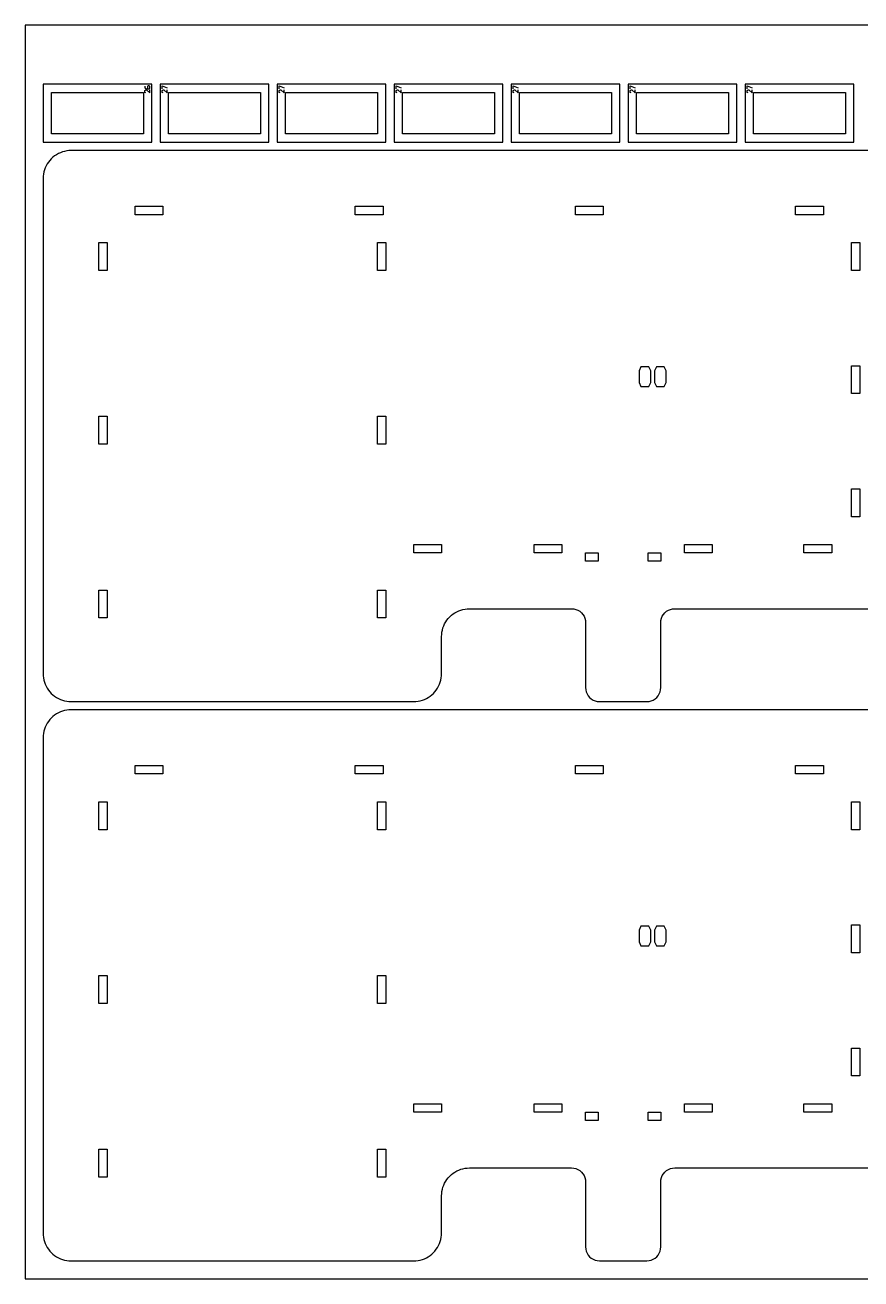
# Model space of a CAD drawing. Header units: millimetres. Extents: x 0 to 600, y 0 to 450.
# Drawn here: x 0 to 300.1, y 0 to 450 of the extents above; entities that cross this region are included whole.
import ezdxf

# ---------------------------------------------------------------- set-up
doc = ezdxf.new("R2010")
doc.units = ezdxf.units.MM
for name, color, linetype in [('CUT', 1, 'Continuous'), ('ENGRAVE', 5, 'Continuous'), ('SHEET', 8, 'Continuous')]:
    doc.layers.add(name, color=color, linetype=linetype)

msp = doc.modelspace()

# ---------------------------------------------------------------- linework, layer by layer
at = {"layer": 'CUT'}
for p, q in [((6.5, 428.83), (6.5, 407.96)), ((45.51, 428.83), (6.5, 428.83)), ((45.51, 407.96), (45.51, 428.83)), ((48.51, 428.83), (48.51, 407.96)), ((87.51, 428.83), (48.51, 428.83)), ((87.51, 407.96), (87.51, 428.83)), ((90.51, 428.83), (90.51, 407.96)), ((129.52, 428.83), (90.51, 428.83)), ((129.52, 407.96), (129.52, 428.83)), ((132.52, 428.83), (132.52, 407.96)), ((171.53, 428.83), (132.52, 428.83)), ((171.53, 407.96), (171.53, 428.83)), ((174.53, 428.83), (174.53, 407.96)), ((213.54, 428.83), (174.53, 428.83)), ((213.54, 407.96), (213.54, 428.83)), ((216.54, 428.83), (216.54, 407.96)), ((255.54, 428.83), (216.54, 428.83)), ((255.54, 407.96), (255.54, 428.83)), ((258.54, 428.83), (258.54, 407.96)), ((297.55, 428.83), (258.54, 428.83)), ((297.55, 407.96), (297.55, 428.83)), ((9.5, 410.96), (9.5, 425.83)), ((9.5, 425.83), (42.51, 425.83)), ((42.51, 425.83), (42.51, 410.96)), ((51.51, 410.96), (51.51, 425.83)), ((51.51, 425.83), (84.51, 425.83)), ((84.51, 425.83), (84.51, 410.96)), ((93.52, 410.96), (93.52, 425.83)), ((93.52, 425.83), (126.52, 425.83)), ((126.52, 425.83), (126.52, 410.96)), ((135.52, 410.96), (135.52, 425.83)), ((135.52, 425.83), (168.53, 425.83)), ((168.53, 425.83), (168.53, 410.96)), ((177.53, 410.96), (177.53, 425.83)), ((177.53, 425.83), (210.54, 425.83)), ((210.54, 425.83), (210.54, 410.96)), ((219.54, 410.96), (219.54, 425.83)), ((219.54, 425.83), (252.54, 425.83)), ((252.54, 425.83), (252.54, 410.96)), ((261.54, 410.96), (261.54, 425.83)), ((261.54, 425.83), (294.55, 425.83)), ((294.55, 425.83), (294.55, 410.96)), ((42.51, 410.96), (9.5, 410.96)), ((84.51, 410.96), (51.51, 410.96)), ((126.52, 410.96), (93.52, 410.96)), ((168.53, 410.96), (135.52, 410.96)), ((210.54, 410.96), (177.53, 410.96)), ((252.54, 410.96), (219.54, 410.96)), ((294.55, 410.96), (261.54, 410.96)), ((6.5, 407.96), (45.51, 407.96)), ((48.51, 407.96), (87.51, 407.96)), ((90.51, 407.96), (129.52, 407.96)), ((132.52, 407.96), (171.53, 407.96)), ((174.53, 407.96), (213.54, 407.96)), ((216.54, 407.96), (255.54, 407.96)), ((258.54, 407.96), (297.55, 407.96)), ((8.41, 400.83), (7.97, 400.18)), ((8.9, 401.45), (8.41, 400.83)), ((9.43, 402.03), (8.9, 401.45)), ((10.01, 402.56), (9.43, 402.03)), ((10.62, 403.05), (10.01, 402.56)), ((11.28, 403.48), (10.62, 403.05)), ((11.96, 403.87), (11.28, 403.48)), ((12.67, 404.19), (11.96, 403.87)), ((13.41, 404.47), (12.67, 404.19)), ((14.17, 404.68), (13.41, 404.47)), ((14.94, 404.83), (14.17, 404.68)), ((15.72, 404.93), (14.94, 404.83)), ((16.5, 404.96), (15.72, 404.93)), ((309.68, 404.96), (16.5, 404.96)), ((6.62, 396.52), (6.53, 395.74)), ((6.78, 397.29), (6.62, 396.52)), ((6.99, 398.05), (6.78, 397.29)), ((7.26, 398.78), (6.99, 398.05)), ((7.59, 399.5), (7.26, 398.78)), ((7.97, 400.18), (7.59, 399.5)), ((6.53, 395.74), (6.5, 394.95)), ((6.5, 394.95), (6.5, 217.23)), ((39.51, 381.95), (39.51, 384.95)), ((39.51, 384.95), (49.51, 384.95)), ((49.51, 384.95), (49.51, 381.95)), ((118.56, 381.95), (118.56, 384.95)), ((118.56, 384.95), (128.56, 384.95)), ((128.56, 384.95), (128.56, 381.95)), ((197.62, 381.95), (197.62, 384.95)), ((197.62, 384.95), (207.62, 384.95)), ((207.62, 384.95), (207.62, 381.95)), ((276.67, 381.95), (276.67, 384.95)), ((276.67, 384.95), (286.67, 384.95)), ((286.67, 384.95), (286.67, 381.95)), ((49.51, 381.95), (39.51, 381.95)), ((128.56, 381.95), (118.56, 381.95)), ((207.62, 381.95), (197.62, 381.95)), ((286.67, 381.95), (276.67, 381.95)), ((26.5, 361.95), (26.5, 371.95)), ((26.5, 371.95), (29.5, 371.95)), ((29.5, 371.95), (29.5, 361.95)), ((126.56, 361.95), (126.56, 371.95)), ((126.56, 371.95), (129.56, 371.95)), ((129.56, 371.95), (129.56, 361.95)), ((296.67, 361.95), (296.67, 371.95)), ((296.67, 371.95), (299.67, 371.95)), ((299.67, 371.95), (299.67, 361.95)), ((29.5, 361.95), (26.5, 361.95)), ((129.56, 361.95), (126.56, 361.95)), ((299.67, 361.95), (296.67, 361.95)), ((296.67, 317.75), (296.67, 327.76)), ((296.67, 327.76), (299.67, 327.76)), ((299.67, 327.76), (299.67, 317.75)), ((299.67, 317.75), (296.67, 317.75)), ((26.5, 299.59), (26.5, 309.59)), ((26.5, 309.59), (29.5, 309.59)), ((29.5, 309.59), (29.5, 299.59)), ((126.56, 299.59), (126.56, 309.59)), ((126.56, 309.59), (129.56, 309.59)), ((129.56, 309.59), (129.56, 299.59)), ((29.5, 299.59), (26.5, 299.59)), ((129.56, 299.59), (126.56, 299.59)), ((296.67, 273.56), (296.67, 283.56)), ((296.67, 283.56), (299.67, 283.56)), ((299.67, 283.56), (299.67, 273.56)), ((299.67, 273.56), (296.67, 273.56)), ((139.56, 260.56), (139.56, 263.56)), ((139.56, 263.56), (149.56, 263.56)), ((149.56, 263.56), (149.56, 260.56)), ((182.77, 260.56), (182.77, 263.56)), ((182.77, 263.56), (192.77, 263.56)), ((192.77, 263.56), (192.77, 260.56)), ((236.72, 260.56), (236.72, 263.56)), ((236.72, 263.56), (246.72, 263.56)), ((246.72, 263.56), (246.72, 260.56)), ((279.67, 260.56), (279.67, 263.56)), ((279.67, 263.56), (289.67, 263.56)), ((289.67, 263.56), (289.67, 260.56)), ((149.56, 260.56), (139.56, 260.56)), ((192.77, 260.56), (182.77, 260.56)), ((201.24, 257.56), (201.24, 260.56)), ((201.24, 260.56), (205.77, 260.56)), ((205.77, 257.56), (201.24, 257.56)), ((205.77, 260.56), (205.77, 257.56)), ((223.72, 257.56), (223.72, 260.56)), ((223.72, 260.56), (228.25, 260.56)), ((228.25, 257.56), (223.72, 257.56)), ((228.25, 260.56), (228.25, 257.56)), ((246.72, 260.56), (236.72, 260.56)), ((289.67, 260.56), (279.67, 260.56)), ((26.5, 237.23), (26.5, 247.24)), ((26.5, 247.24), (29.5, 247.24)), ((29.5, 247.24), (29.5, 237.23)), ((126.56, 237.23), (126.56, 247.24)), ((126.56, 247.24), (129.56, 247.24)), ((129.56, 247.24), (129.56, 237.23)), ((153.07, 238.16), (153.68, 238.64)), ((153.68, 238.64), (154.34, 239.08)), ((154.34, 239.08), (155.02, 239.46)), ((155.02, 239.46), (155.74, 239.79)), ((155.74, 239.79), (156.47, 240.07)), ((156.47, 240.07), (157.23, 240.28)), ((157.23, 240.28), (158, 240.43)), ((158, 240.43), (158.78, 240.52)), ((158.78, 240.52), (159.56, 240.55)), ((159.56, 240.55), (196.24, 240.55)), ((196.24, 240.55), (197.02, 240.49)), ((197.02, 240.49), (197.78, 240.31)), ((197.78, 240.31), (198.51, 240.01)), ((198.51, 240.01), (199.18, 239.6)), ((199.18, 239.6), (199.77, 239.09)), ((199.77, 239.09), (200.28, 238.49)), ((229.21, 238.49), (229.72, 239.09)), ((229.72, 239.09), (230.32, 239.6)), ((230.32, 239.6), (230.98, 240.01)), ((230.98, 240.01), (231.71, 240.31)), ((231.71, 240.31), (232.47, 240.49)), ((232.47, 240.49), (233.25, 240.55)), ((233.25, 240.55), (309.68, 240.55)), ((29.5, 237.23), (26.5, 237.23)), ((129.56, 237.23), (126.56, 237.23)), ((150.05, 233.64), (150.32, 234.38)), ((150.32, 234.38), (150.65, 235.09)), ((150.65, 235.09), (151.04, 235.78)), ((151.04, 235.78), (151.47, 236.43)), ((151.47, 236.43), (151.96, 237.05)), ((151.96, 237.05), (152.49, 237.63)), ((152.49, 237.63), (153.07, 238.16)), ((200.28, 238.49), (200.69, 237.82)), ((200.69, 237.82), (200.99, 237.1)), ((200.99, 237.1), (201.18, 236.34)), ((201.18, 236.34), (201.24, 235.55)), ((201.24, 235.55), (201.24, 212.23)), ((228.25, 235.55), (228.32, 236.34)), ((228.25, 212.23), (228.25, 235.55)), ((228.32, 236.34), (228.5, 237.1)), ((228.5, 237.1), (228.8, 237.82)), ((228.8, 237.82), (229.21, 238.49)), ((149.56, 230.55), (149.59, 231.34)), ((149.56, 217.23), (149.56, 230.55)), ((149.59, 231.34), (149.68, 232.12)), ((149.68, 232.12), (149.84, 232.89)), ((149.84, 232.89), (150.05, 233.64)), ((6.5, 217.23), (6.53, 216.45)), ((6.53, 216.45), (6.62, 215.67)), ((149.44, 215.67), (149.53, 216.45)), ((149.53, 216.45), (149.56, 217.23)), ((6.62, 215.67), (6.78, 214.89)), ((6.78, 214.89), (6.99, 214.14)), ((6.99, 214.14), (7.26, 213.4)), ((7.26, 213.4), (7.59, 212.69)), ((7.59, 212.69), (7.97, 212)), ((7.97, 212), (8.41, 211.35)), ((147.65, 211.35), (148.09, 212)), ((148.09, 212), (148.47, 212.69)), ((148.47, 212.69), (148.8, 213.4)), ((148.8, 213.4), (149.07, 214.14)), ((149.07, 214.14), (149.29, 214.89)), ((149.29, 214.89), (149.44, 215.67)), ((201.24, 212.23), (201.3, 211.45)), ((228.19, 211.45), (228.25, 212.23)), ((8.41, 211.35), (8.9, 210.73)), ((8.9, 210.73), (9.43, 210.16)), ((9.43, 210.16), (10.01, 209.62)), ((10.01, 209.62), (10.62, 209.14)), ((10.62, 209.14), (11.28, 208.7)), ((11.28, 208.7), (11.96, 208.32)), ((11.96, 208.32), (12.67, 207.99)), ((12.67, 207.99), (13.41, 207.72)), ((13.41, 207.72), (14.17, 207.5)), ((14.17, 207.5), (14.94, 207.35)), ((14.94, 207.35), (15.72, 207.26)), ((15.72, 207.26), (16.5, 207.23)), ((16.5, 207.23), (139.56, 207.23)), ((139.56, 207.23), (140.34, 207.23)), ((140.34, 207.23), (141.12, 207.35)), ((141.12, 207.35), (141.89, 207.5)), ((141.89, 207.5), (142.65, 207.72)), ((142.65, 207.72), (143.39, 207.99)), ((143.39, 207.99), (144.1, 208.32)), ((144.1, 208.32), (144.79, 208.7)), ((144.79, 208.7), (145.44, 209.14)), ((145.44, 209.14), (146.06, 209.62)), ((146.06, 209.62), (146.63, 210.16)), ((146.63, 210.16), (147.16, 210.73)), ((147.16, 210.73), (147.65, 211.35)), ((201.3, 211.45), (201.48, 210.68)), ((201.48, 210.68), (201.78, 209.96)), ((201.78, 209.96), (202.19, 209.29)), ((202.19, 209.29), (202.7, 208.69)), ((202.7, 208.69), (203.3, 208.18)), ((203.3, 208.18), (203.97, 207.77)), ((203.97, 207.77), (204.69, 207.47)), ((204.69, 207.47), (205.46, 207.29)), ((205.46, 207.29), (206.24, 207.23)), ((206.24, 207.23), (223.25, 207.23)), ((223.25, 207.23), (224.04, 207.29)), ((224.04, 207.29), (224.8, 207.47)), ((224.8, 207.47), (225.52, 207.77)), ((225.52, 207.77), (226.19, 208.18)), ((226.19, 208.18), (226.79, 208.69)), ((226.79, 208.69), (227.3, 209.29)), ((227.3, 209.29), (227.71, 209.96)), ((227.71, 209.96), (228.01, 210.68)), ((228.01, 210.68), (228.19, 211.45)), ((11.28, 202.75), (10.62, 202.32)), ((11.96, 203.14), (11.28, 202.75)), ((12.67, 203.47), (11.96, 203.14)), ((13.41, 203.74), (12.67, 203.47)), ((14.17, 203.95), (13.41, 203.74)), ((14.94, 204.11), (14.17, 203.95)), ((15.72, 204.2), (14.94, 204.11)), ((16.5, 204.23), (15.72, 204.2)), ((309.68, 204.23), (16.5, 204.23)), ((7.26, 198.05), (6.99, 197.32)), ((7.59, 198.77), (7.26, 198.05)), ((7.97, 199.45), (7.59, 198.77)), ((8.41, 200.11), (7.97, 199.45)), ((8.9, 200.72), (8.41, 200.11)), ((9.43, 201.3), (8.9, 200.72)), ((10.01, 201.83), (9.43, 201.3)), ((10.62, 202.32), (10.01, 201.83)), ((6.53, 195.01), (6.5, 194.23)), ((6.5, 194.23), (6.5, 16.5)), ((6.62, 195.79), (6.53, 195.01)), ((6.78, 196.56), (6.62, 195.79)), ((6.99, 197.32), (6.78, 196.56)), ((39.51, 181.22), (39.51, 184.22)), ((39.51, 184.22), (49.51, 184.22)), ((49.51, 181.22), (39.51, 181.22)), ((49.51, 184.22), (49.51, 181.22)), ((118.56, 181.22), (118.56, 184.22)), ((118.56, 184.22), (128.56, 184.22)), ((128.56, 181.22), (118.56, 181.22)), ((128.56, 184.22), (128.56, 181.22)), ((197.62, 181.22), (197.62, 184.22)), ((197.62, 184.22), (207.62, 184.22)), ((207.62, 181.22), (197.62, 181.22)), ((207.62, 184.22), (207.62, 181.22)), ((276.67, 181.22), (276.67, 184.22)), ((276.67, 184.22), (286.67, 184.22)), ((286.67, 181.22), (276.67, 181.22)), ((286.67, 184.22), (286.67, 181.22)), ((26.5, 161.22), (26.5, 171.22)), ((26.5, 171.22), (29.5, 171.22)), ((29.5, 171.22), (29.5, 161.22)), ((126.56, 161.22), (126.56, 171.22)), ((126.56, 171.22), (129.56, 171.22)), ((129.56, 171.22), (129.56, 161.22)), ((296.67, 161.22), (296.67, 171.22)), ((296.67, 171.22), (299.67, 171.22)), ((299.67, 171.22), (299.67, 161.22)), ((29.5, 161.22), (26.5, 161.22)), ((129.56, 161.22), (126.56, 161.22)), ((299.67, 161.22), (296.67, 161.22)), ((296.67, 117.03), (296.67, 127.03)), ((296.67, 127.03), (299.67, 127.03)), ((299.67, 127.03), (299.67, 117.03)), ((299.67, 117.03), (296.67, 117.03)), ((26.5, 98.86), (26.5, 108.86)), ((26.5, 108.86), (29.5, 108.86)), ((29.5, 108.86), (29.5, 98.86)), ((126.56, 98.86), (126.56, 108.86)), ((126.56, 108.86), (129.56, 108.86)), ((129.56, 108.86), (129.56, 98.86)), ((29.5, 98.86), (26.5, 98.86)), ((129.56, 98.86), (126.56, 98.86)), ((296.67, 72.83), (296.67, 82.84)), ((296.67, 82.84), (299.67, 82.84)), ((299.67, 82.84), (299.67, 72.83)), ((299.67, 72.83), (296.67, 72.83)), ((139.56, 59.83), (139.56, 62.83)), ((139.56, 62.83), (149.56, 62.83)), ((149.56, 59.83), (139.56, 59.83)), ((149.56, 62.83), (149.56, 59.83)), ((182.77, 59.83), (182.77, 62.83)), ((182.77, 62.83), (192.77, 62.83)), ((192.77, 59.83), (182.77, 59.83)), ((192.77, 62.83), (192.77, 59.83)), ((201.24, 56.83), (201.24, 59.83)), ((201.24, 59.83), (205.77, 59.83)), ((205.77, 59.83), (205.77, 56.83)), ((223.72, 56.83), (223.72, 59.83)), ((223.72, 59.83), (228.25, 59.83)), ((228.25, 59.83), (228.25, 56.83)), ((236.72, 59.83), (236.72, 62.83)), ((236.72, 62.83), (246.72, 62.83)), ((246.72, 59.83), (236.72, 59.83)), ((246.72, 62.83), (246.72, 59.83)), ((279.67, 59.83), (279.67, 62.83)), ((279.67, 62.83), (289.67, 62.83)), ((289.67, 59.83), (279.67, 59.83)), ((289.67, 62.83), (289.67, 59.83)), ((205.77, 56.83), (201.24, 56.83)), ((228.25, 56.83), (223.72, 56.83)), ((26.5, 36.51), (26.5, 46.51)), ((26.5, 46.51), (29.5, 46.51)), ((29.5, 46.51), (29.5, 36.51)), ((126.56, 36.51), (126.56, 46.51)), ((126.56, 46.51), (129.56, 46.51)), ((129.56, 46.51), (129.56, 36.51)), ((29.5, 36.51), (26.5, 36.51)), ((129.56, 36.51), (126.56, 36.51)), ((151.47, 35.7), (151.96, 36.32)), ((151.96, 36.32), (152.49, 36.9)), ((152.49, 36.9), (153.07, 37.43)), ((153.07, 37.43), (153.68, 37.92)), ((153.68, 37.92), (154.34, 38.35)), ((154.34, 38.35), (155.02, 38.74)), ((155.02, 38.74), (155.74, 39.07)), ((155.74, 39.07), (156.47, 39.34)), ((156.47, 39.34), (157.23, 39.55)), ((157.23, 39.55), (158, 39.7)), ((158, 39.7), (158.78, 39.8)), ((158.78, 39.8), (159.56, 39.83)), ((159.56, 39.83), (196.24, 39.83)), ((196.24, 39.83), (197.02, 39.77)), ((197.02, 39.77), (197.78, 39.58)), ((197.78, 39.58), (198.51, 39.28)), ((198.51, 39.28), (199.18, 38.87)), ((199.18, 38.87), (199.77, 38.36)), ((199.77, 38.36), (200.28, 37.77)), ((200.28, 37.77), (200.69, 37.1)), ((200.69, 37.1), (200.99, 36.37)), ((200.99, 36.37), (201.18, 35.61)), ((228.32, 35.61), (228.5, 36.37)), ((228.5, 36.37), (228.8, 37.1)), ((228.8, 37.1), (229.21, 37.77)), ((229.21, 37.77), (229.72, 38.36)), ((229.72, 38.36), (230.32, 38.87)), ((230.32, 38.87), (230.98, 39.28)), ((230.98, 39.28), (231.71, 39.58)), ((231.71, 39.58), (232.47, 39.77)), ((232.47, 39.77), (233.25, 39.83)), ((233.25, 39.83), (309.68, 39.83)), ((149.68, 31.39), (149.84, 32.16)), ((149.84, 32.16), (150.05, 32.92)), ((150.05, 32.92), (150.32, 33.65)), ((150.32, 33.65), (150.65, 34.37)), ((150.65, 34.37), (151.04, 35.05)), ((151.04, 35.05), (151.47, 35.7)), ((201.18, 35.61), (201.24, 34.83)), ((201.24, 34.83), (201.24, 11.5)), ((228.25, 34.83), (228.32, 35.61)), ((228.25, 11.5), (228.25, 34.83)), ((149.56, 29.82), (149.59, 30.61)), ((149.56, 16.5), (149.56, 29.82)), ((149.59, 30.61), (149.68, 31.39)), ((6.5, 16.5), (6.53, 15.72)), ((6.53, 15.72), (6.62, 14.94)), ((6.62, 14.94), (6.78, 14.17)), ((6.78, 14.17), (6.99, 13.41)), ((149.07, 13.41), (149.29, 14.17)), ((149.29, 14.17), (149.44, 14.94)), ((149.44, 14.94), (149.53, 15.72)), ((149.53, 15.72), (149.56, 16.5)), ((6.99, 13.41), (7.26, 12.67)), ((7.26, 12.67), (7.59, 11.96)), ((7.59, 11.96), (7.97, 11.28)), ((7.97, 11.28), (8.41, 10.62)), ((8.41, 10.62), (8.9, 10.01)), ((8.9, 10.01), (9.43, 9.43)), ((9.43, 9.43), (10.01, 8.9)), ((146.06, 8.9), (146.63, 9.43)), ((146.63, 9.43), (147.16, 10.01)), ((147.16, 10.01), (147.65, 10.62)), ((147.65, 10.62), (148.09, 11.28)), ((148.09, 11.28), (148.47, 11.96)), ((148.47, 11.96), (148.8, 12.67)), ((148.8, 12.67), (149.07, 13.41)), ((201.24, 11.5), (201.3, 10.72)), ((201.3, 10.72), (201.48, 9.96)), ((201.48, 9.96), (201.78, 9.23)), ((201.78, 9.23), (202.19, 8.56)), ((227.3, 8.56), (227.71, 9.23)), ((227.71, 9.23), (228.01, 9.96)), ((228.01, 9.96), (228.19, 10.72)), ((228.19, 10.72), (228.25, 11.5)), ((10.01, 8.9), (10.62, 8.41)), ((10.62, 8.41), (11.28, 7.97)), ((11.28, 7.97), (11.96, 7.59)), ((11.96, 7.59), (12.67, 7.26)), ((12.67, 7.26), (13.41, 6.99)), ((13.41, 6.99), (14.17, 6.78)), ((14.17, 6.78), (14.94, 6.62)), ((14.94, 6.62), (15.72, 6.53)), ((15.72, 6.53), (16.5, 6.5)), ((16.5, 6.5), (139.56, 6.5)), ((139.56, 6.5), (140.34, 6.5)), ((140.34, 6.5), (141.12, 6.62)), ((141.12, 6.62), (141.89, 6.78)), ((141.89, 6.78), (142.65, 6.99)), ((142.65, 6.99), (143.39, 7.26)), ((143.39, 7.26), (144.1, 7.59)), ((144.1, 7.59), (144.79, 7.97)), ((144.79, 7.97), (145.44, 8.41)), ((145.44, 8.41), (146.06, 8.9)), ((202.19, 8.56), (202.7, 7.96)), ((202.7, 7.96), (203.3, 7.45)), ((203.3, 7.45), (203.97, 7.04)), ((203.97, 7.04), (204.69, 6.74)), ((204.69, 6.74), (205.46, 6.56)), ((205.46, 6.56), (206.24, 6.5)), ((206.24, 6.5), (223.25, 6.5)), ((223.25, 6.5), (224.04, 6.56)), ((224.04, 6.56), (224.8, 6.74)), ((224.8, 6.74), (225.52, 7.04)), ((225.52, 7.04), (226.19, 7.45)), ((226.19, 7.45), (226.79, 7.96)), ((226.79, 7.96), (227.3, 8.56))]:
    msp.add_line(p, q, dxfattribs=at)
at = {"layer": 'ENGRAVE'}
for p, q in [((43.01, 428.02), (43.01, 427.47)), ((44.2, 428.2), (43.92, 428.02)), ((43.92, 428.02), (43.92, 427.28)), ((44.47, 428.2), (44.2, 428.2)), ((44.84, 428.02), (44.47, 428.2)), ((44.84, 427.28), (44.84, 428.02)), ((49.18, 427.1), (49.18, 428.2)), ((49.18, 428.2), (51.01, 427.47)), ((91.19, 427.1), (91.19, 428.2)), ((91.19, 428.2), (93.02, 427.47)), ((133.19, 427.1), (133.19, 428.2)), ((133.19, 428.2), (135.02, 427.47)), ((175.2, 427.1), (175.2, 428.2)), ((175.2, 428.2), (177.03, 427.47)), ((217.21, 427.1), (217.21, 428.2)), ((217.21, 428.2), (219.04, 427.47)), ((259.21, 427.1), (259.21, 428.2)), ((259.21, 428.2), (261.05, 427.47)), ((43.01, 427.47), (43.56, 427.1)), ((43.01, 426.55), (43.37, 426.73)), ((43.01, 425.82), (43.01, 426.55)), ((43.37, 425.64), (43.01, 425.82)), ((43.37, 426.73), (43.63, 426.73)), ((43.56, 427.1), (44.47, 427.1)), ((43.63, 426.73), (44.84, 425.64)), ((43.92, 427.28), (44.2, 427.1)), ((44.47, 427.1), (44.84, 427.28)), ((44.84, 425.64), (44.84, 426.73)), ((49.18, 426.55), (49.54, 426.73)), ((49.18, 425.82), (49.18, 426.55)), ((49.54, 425.64), (49.18, 425.82)), ((49.54, 426.73), (49.8, 426.73)), ((49.8, 426.73), (51.01, 425.64)), ((51.01, 425.64), (51.01, 426.73)), ((91.19, 426.55), (91.55, 426.73)), ((91.19, 425.82), (91.19, 426.55)), ((91.55, 425.64), (91.19, 425.82)), ((91.55, 426.73), (91.81, 426.73)), ((91.81, 426.73), (93.02, 425.64)), ((93.02, 425.64), (93.02, 426.73)), ((133.19, 426.55), (133.56, 426.73)), ((133.19, 425.82), (133.19, 426.55)), ((133.56, 425.64), (133.19, 425.82)), ((133.56, 426.73), (133.82, 426.73)), ((133.82, 426.73), (135.02, 425.64)), ((135.02, 425.64), (135.02, 426.73)), ((175.2, 426.55), (175.57, 426.73)), ((175.2, 425.82), (175.2, 426.55)), ((175.57, 425.64), (175.2, 425.82)), ((175.57, 426.73), (175.82, 426.73)), ((175.82, 426.73), (177.03, 425.64)), ((177.03, 425.64), (177.03, 426.73)), ((217.21, 426.55), (217.57, 426.73)), ((217.21, 425.82), (217.21, 426.55)), ((217.57, 425.64), (217.21, 425.82)), ((217.57, 426.73), (217.83, 426.73)), ((217.83, 426.73), (219.04, 425.64)), ((219.04, 425.64), (219.04, 426.73)), ((259.21, 426.55), (259.58, 426.73)), ((259.21, 425.82), (259.21, 426.55)), ((259.58, 425.64), (259.21, 425.82)), ((259.58, 426.73), (259.84, 426.73)), ((259.84, 426.73), (261.05, 425.64)), ((261.05, 425.64), (261.05, 426.73)), ((221.13, 327.31), (220.43, 325.91)), ((220.43, 325.91), (220.43, 321.71)), ((223.93, 327.31), (221.13, 327.31)), ((224.63, 325.91), (223.93, 327.31)), ((224.63, 321.71), (224.63, 325.91)), ((226.73, 327.31), (226.03, 325.91)), ((226.03, 325.91), (226.03, 321.71)), ((229.52, 327.31), (226.73, 327.31)), ((230.22, 325.91), (229.52, 327.31)), ((230.22, 321.71), (230.22, 325.91)), ((220.43, 321.71), (221.13, 320.31)), ((221.13, 320.31), (223.93, 320.31)), ((223.93, 320.31), (224.63, 321.71)), ((226.03, 321.71), (226.73, 320.31)), ((226.73, 320.31), (229.52, 320.31)), ((229.52, 320.31), (230.22, 321.71)), ((221.13, 126.58), (220.43, 125.18)), ((223.93, 126.58), (221.13, 126.58)), ((224.63, 125.18), (223.93, 126.58)), ((226.73, 126.58), (226.03, 125.18)), ((229.52, 126.58), (226.73, 126.58)), ((230.22, 125.18), (229.52, 126.58)), ((220.43, 125.18), (220.43, 120.98)), ((224.63, 120.98), (224.63, 125.18)), ((226.03, 125.18), (226.03, 120.98)), ((230.22, 120.98), (230.22, 125.18)), ((220.43, 120.98), (221.13, 119.58)), ((221.13, 119.58), (223.93, 119.58)), ((223.93, 119.58), (224.63, 120.98)), ((226.03, 120.98), (226.73, 119.58)), ((226.73, 119.58), (229.52, 119.58)), ((229.52, 119.58), (230.22, 120.98))]:
    msp.add_line(p, q, dxfattribs=at)
at = {"layer": 'SHEET'}
for p, q in [((600, 450), (0, 450)), ((0, 450), (0, 0)), ((0, 0), (600, 0))]:
    msp.add_line(p, q, dxfattribs=at)

doc.saveas('drawing.dxf')
